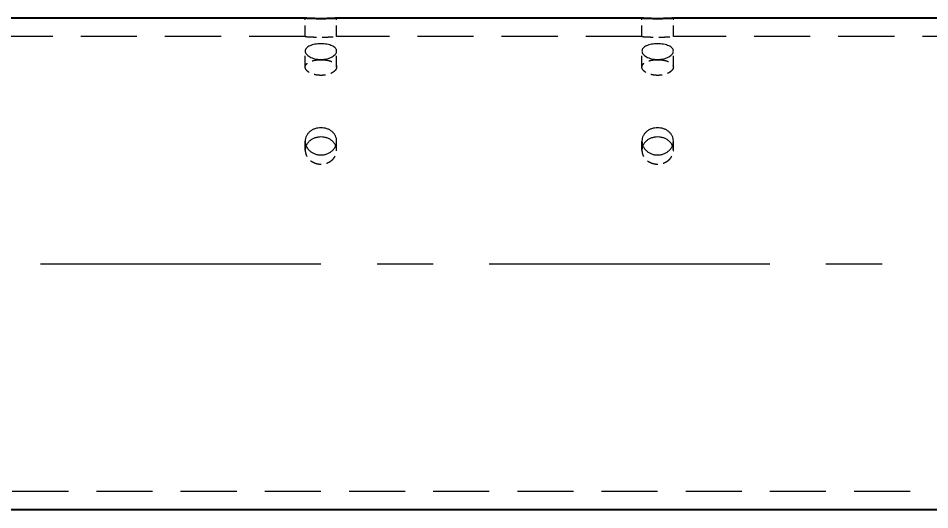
# Model space of a CAD drawing. Header units: millimetres. Extents: x -46397 to 283259, y -8690 to 23983.
# Drawn here: x 254576.2 to 254982.4, y 1707.8 to 1926.9 of the extents above; entities that cross this region are included whole.
import ezdxf

# ---------------------------------------------------------------- set-up
doc = ezdxf.new("R2010")
doc.units = ezdxf.units.MM
doc.linetypes.add('CENTER', pattern=[2, 1.25, -0.25, 0.25, -0.25])
doc.linetypes.add('HIDDENX2', pattern=[0.75, 0.5, -0.25])
doc.layers.get('Defpoints').update_dxf_attribs({"lineweight": 0})
for name, color, linetype, lineweight in [('DUONGCHINH', 7, 'Continuous', 25), ('DUONGTAM', 1, 'CENTER', 0), ('PHANTOM 2', 8, 'Continuous', 0)]:
    doc.layers.add(name, color=color, linetype=linetype, lineweight=lineweight)
doc.styles.add('GHI CHÚ 1', font='isocp_IV25.ttf', dxfattribs={"width": 0.8})
doc.dimstyles.new('1-30SCALE', dxfattribs={"dimtxt": 75, "dimasz": 75, "dimexe": 37.5, "dimexo": 30, "dimgap": 30, "dimtad": 1, "dimtoh": 1, "dimdec": 0, "dimdsep": 46, "dimtxsty": 'GHI CHÚ 1', "dimcen": 0.09, "dimclrd": 256, "dimclre": 256, "dimclrt": 2, "dimadec": 0, "dimazin": 0, "dimtfac": 1, "dimtdec": 0, "dimtofl": 0, "dimtmove": 0, "dimatfit": 3, "dimfxl": 1, "dimlwd": 0, "dimlwe": 0, "dimarcsym": 0})

# ---------------------------------------------------------------- blocks, each defined once
blk = doc.blocks.new('*D1325')
at = {"layer": 'Defpoints', "color": 0, "transparency": 16777216}
for p in [(256361.11, 2204.31), (251711.11, 1912.08, -1.5), (256361.11, 1872.05, -1.5)]:
    blk.add_point(p, dxfattribs=at)
at = {"layer": 'PHANTOM 2', "linetype": 'Continuous', "lineweight": 0, "transparency": 16777216}
for p, q in [((251711.11, 1932.08), (251711.11, 2224.31)), ((256361.11, 1892.05), (256361.11, 2224.31)), ((251756.11, 2204.31), (256316.11, 2204.31))]:
    blk.add_line(p, q, dxfattribs=at)
at = {"layer": 'PHANTOM 2', "transparency": 16777216}
for points in [[(251756.11, 2211.81), (251756.11, 2196.81), (251711.11, 2204.31)], [(256316.11, 2211.81), (256316.11, 2196.81), (256361.11, 2204.31)]]:
    blk.add_solid(points, dxfattribs=at)
at = {"layer": 'PHANTOM 2', "color": 2, "transparency": 16777216, "insert": (254036.11, 2250.44), "char_height": 50, "attachment_point": 5, "style": 'GHI CHÚ 1'}
blk.add_mtext('P150x31=4650', dxfattribs=at)

msp = doc.modelspace()

# ---------------------------------------------------------------- linework, layer by layer
at = {"color": 1, "linetype": 'HIDDENX2', "lineweight": 0, "ltscale": 10, "extrusion": (2.28848e-17, 1, 0)}
for p, q in [((254704.11, 1918.72, -1.5), (254704.11, 1926.9, -1.5)), ((254718.11, 1918.72, -1.5), (254718.11, 1926.9, -1.5)), ((254854.11, 1918.72, -1.5), (254854.11, 1926.9, -1.5)), ((254868.11, 1918.72, -1.5), (254868.11, 1926.9, -1.5)), ((254704.11, 1905.14, -1.5), (254704.11, 1912.23, -1.5)), ((254718.11, 1905.14, -1.5), (254718.11, 1912.23, -1.5)), ((254854.11, 1905.14, -1.5), (254854.11, 1912.23, -1.5)), ((254868.11, 1905.14, -1.5), (254868.11, 1912.23, -1.5)), ((254704.11, 1868.04, -1.5), (254704.11, 1872.13, -1.5)), ((254718.11, 1868.04, -1.5), (254718.11, 1872.13, -1.5)), ((254854.11, 1868.04, -1.5), (254854.11, 1872.13, -1.5)), ((254868.11, 1868.04, -1.5), (254868.11, 1872.13, -1.5))]:
    msp.add_line(p, q, dxfattribs=at)
at = {"color": 1, "linetype": 'HIDDENX2', "lineweight": 0, "ltscale": 50, "extrusion": (2.28848e-17, 1, 0)}
for p, q in [((254704.11, 1918.72, -1.5), (254568.11, 1918.72, -1.5)), ((254854.11, 1918.72, -1.5), (254718.11, 1918.72, -1.5)), ((255004.11, 1918.72, -1.5), (254868.11, 1918.72, -1.5)), ((256511.11, 1715.98, -1.5), (251719.11, 1715.98, -1.5))]:
    msp.add_line(p, q, dxfattribs=at)
at = {"color": 1, "linetype": 'HIDDENX2', "lineweight": 0, "ltscale": 10}
for points, knots in [([(254704.11, 1918.72, -1.5), (254704.11, 1918.72, -1.5), (254704.16, 1918.72, -1.5), (254704.33, 1918.71, -1.5), (254704.47, 1918.7, -1.5), (254704.83, 1918.68, -1.5), (254705.05, 1918.66, -1.5), (254705.56, 1918.63, -1.5), (254705.85, 1918.62, -1.5), (254706.48, 1918.59, -1.5), (254706.83, 1918.57, -1.5), (254707.59, 1918.54, -1.5), (254708, 1918.53, -1.5), (254708.87, 1918.51, -1.5), (254709.32, 1918.5, -1.5), (254710.22, 1918.49, -1.5), (254710.67, 1918.48, -1.5), (254711.55, 1918.48, -1.5), (254712.01, 1918.49, -1.5), (254712.91, 1918.5, -1.5), (254713.36, 1918.51, -1.5), (254714.22, 1918.53, -1.5), (254714.64, 1918.54, -1.5), (254715.4, 1918.57, -1.5), (254715.75, 1918.59, -1.5), (254716.37, 1918.62, -1.5), (254716.67, 1918.63, -1.5), (254717.18, 1918.66, -1.5), (254717.4, 1918.68, -1.5), (254717.76, 1918.7, -1.5), (254717.89, 1918.71, -1.5), (254718.07, 1918.72, -1.5), (254718.11, 1918.72, -1.5), (254718.11, 1918.72, -1.5)], [10.55083, 10.55083, 10.55083, 10.55083, 11.869683, 11.869683, 13.188536, 13.188536, 14.507389, 14.507389, 15.826243, 15.826243, 17.145097, 17.145097, 18.463951, 18.463951, 19.782805, 19.782805, 21.10166, 21.10166, 22.420514, 22.420514, 23.739368, 23.739368, 25.058222, 25.058222, 26.377077, 26.377077, 27.69593, 27.69593, 29.014783, 29.014783, 30.333636, 30.333636, 31.652489, 31.652489, 31.652489, 31.652489]), ([(254854.11, 1918.72, -1.5), (254854.11, 1918.72, -1.5), (254854.16, 1918.72, -1.5), (254854.33, 1918.71, -1.5), (254854.47, 1918.7, -1.5), (254854.83, 1918.68, -1.5), (254855.05, 1918.66, -1.5), (254855.56, 1918.63, -1.5), (254855.85, 1918.62, -1.5), (254856.48, 1918.59, -1.5), (254856.83, 1918.57, -1.5), (254857.59, 1918.54, -1.5), (254858, 1918.53, -1.5), (254858.87, 1918.51, -1.5), (254859.32, 1918.5, -1.5), (254860.22, 1918.49, -1.5), (254860.67, 1918.48, -1.5), (254861.55, 1918.48, -1.5), (254862.01, 1918.49, -1.5), (254862.91, 1918.5, -1.5), (254863.36, 1918.51, -1.5), (254864.22, 1918.53, -1.5), (254864.64, 1918.54, -1.5), (254865.4, 1918.57, -1.5), (254865.75, 1918.59, -1.5), (254866.37, 1918.62, -1.5), (254866.67, 1918.63, -1.5), (254867.18, 1918.66, -1.5), (254867.4, 1918.68, -1.5), (254867.76, 1918.7, -1.5), (254867.89, 1918.71, -1.5), (254868.07, 1918.72, -1.5), (254868.11, 1918.72, -1.5), (254868.11, 1918.72, -1.5)], [10.55083, 10.55083, 10.55083, 10.55083, 11.869683, 11.869683, 13.188536, 13.188536, 14.507389, 14.507389, 15.826243, 15.826243, 17.145097, 17.145097, 18.463951, 18.463951, 19.782805, 19.782805, 21.10166, 21.10166, 22.420514, 22.420514, 23.739368, 23.739368, 25.058222, 25.058222, 26.377077, 26.377077, 27.69593, 27.69593, 29.014783, 29.014783, 30.333636, 30.333636, 31.652489, 31.652489, 31.652489, 31.652489]), ([(254711.11, 1908.43, -1.5), (254710.67, 1908.43, -1.5), (254710.22, 1908.42, -1.5), (254709.32, 1908.34, -1.5), (254708.87, 1908.28, -1.5), (254708, 1908.12, -1.5), (254707.59, 1908.02, -1.5), (254706.83, 1907.79, -1.5), (254706.48, 1907.66, -1.5), (254705.85, 1907.37, -1.5), (254705.56, 1907.21, -1.5), (254705.05, 1906.85, -1.5), (254704.83, 1906.66, -1.5), (254704.47, 1906.25, -1.5), (254704.33, 1906.03, -1.5), (254704.16, 1905.59, -1.5), (254704.11, 1905.36, -1.5), (254704.11, 1904.92, -1.5), (254704.16, 1904.69, -1.5), (254704.33, 1904.23, -1.5), (254704.47, 1904, -1.5), (254704.83, 1903.55, -1.5), (254705.05, 1903.33, -1.5), (254705.56, 1902.92, -1.5), (254705.85, 1902.73, -1.5), (254706.48, 1902.4, -1.5), (254706.83, 1902.24, -1.5), (254707.59, 1901.95, -1.5), (254708, 1901.83, -1.5), (254708.87, 1901.63, -1.5), (254709.32, 1901.56, -1.5), (254710.22, 1901.46, -1.5), (254710.67, 1901.43, -1.5), (254711.55, 1901.43, -1.5), (254712.01, 1901.46, -1.5), (254712.91, 1901.56, -1.5), (254713.36, 1901.63, -1.5), (254714.22, 1901.83, -1.5), (254714.64, 1901.95, -1.5), (254715.4, 1902.24, -1.5), (254715.75, 1902.4, -1.5), (254716.37, 1902.73, -1.5), (254716.67, 1902.92, -1.5), (254717.18, 1903.33, -1.5), (254717.4, 1903.55, -1.5), (254717.76, 1904, -1.5), (254717.89, 1904.23, -1.5), (254718.07, 1904.69, -1.5), (254718.11, 1904.92, -1.5), (254718.11, 1905.36, -1.5), (254718.07, 1905.59, -1.5), (254717.89, 1906.03, -1.5), (254717.76, 1906.25, -1.5), (254717.4, 1906.66, -1.5), (254717.18, 1906.85, -1.5), (254716.67, 1907.21, -1.5), (254716.37, 1907.37, -1.5), (254715.75, 1907.66, -1.5), (254715.4, 1907.79, -1.5), (254714.64, 1908.02, -1.5), (254714.22, 1908.12, -1.5), (254713.36, 1908.28, -1.5), (254712.91, 1908.34, -1.5), (254712.01, 1908.42, -1.5), (254711.55, 1908.43, -1.5), (254711.11, 1908.43, -1.5)], [0, 0, 0, 0, 1.318854, 1.318854, 2.637708, 2.637708, 3.956563, 3.956563, 5.275417, 5.275417, 6.59427, 6.59427, 7.913123, 7.913123, 9.231977, 9.231977, 10.55083, 10.55083, 11.869683, 11.869683, 13.188536, 13.188536, 14.507389, 14.507389, 15.826243, 15.826243, 17.145097, 17.145097, 18.463951, 18.463951, 19.782805, 19.782805, 21.10166, 21.10166, 22.420514, 22.420514, 23.739368, 23.739368, 25.058222, 25.058222, 26.377077, 26.377077, 27.69593, 27.69593, 29.014783, 29.014783, 30.333636, 30.333636, 31.652489, 31.652489, 32.971343, 32.971343, 34.290196, 34.290196, 35.609049, 35.609049, 36.927902, 36.927902, 38.246757, 38.246757, 39.565611, 39.565611, 40.884465, 40.884465, 42.203319, 42.203319, 42.203319, 42.203319]), ([(254861.11, 1908.43, -1.5), (254860.67, 1908.43, -1.5), (254860.22, 1908.42, -1.5), (254859.32, 1908.34, -1.5), (254858.87, 1908.28, -1.5), (254858, 1908.12, -1.5), (254857.59, 1908.02, -1.5), (254856.83, 1907.79, -1.5), (254856.48, 1907.66, -1.5), (254855.85, 1907.37, -1.5), (254855.56, 1907.21, -1.5), (254855.05, 1906.85, -1.5), (254854.83, 1906.66, -1.5), (254854.47, 1906.25, -1.5), (254854.33, 1906.03, -1.5), (254854.16, 1905.59, -1.5), (254854.11, 1905.36, -1.5), (254854.11, 1904.92, -1.5), (254854.16, 1904.69, -1.5), (254854.33, 1904.23, -1.5), (254854.47, 1904, -1.5), (254854.83, 1903.55, -1.5), (254855.05, 1903.33, -1.5), (254855.56, 1902.92, -1.5), (254855.85, 1902.73, -1.5), (254856.48, 1902.4, -1.5), (254856.83, 1902.24, -1.5), (254857.59, 1901.95, -1.5), (254858, 1901.83, -1.5), (254858.87, 1901.63, -1.5), (254859.32, 1901.56, -1.5), (254860.22, 1901.46, -1.5), (254860.67, 1901.43, -1.5), (254861.55, 1901.43, -1.5), (254862.01, 1901.46, -1.5), (254862.91, 1901.56, -1.5), (254863.36, 1901.63, -1.5), (254864.22, 1901.83, -1.5), (254864.64, 1901.95, -1.5), (254865.4, 1902.24, -1.5), (254865.75, 1902.4, -1.5), (254866.37, 1902.73, -1.5), (254866.67, 1902.92, -1.5), (254867.18, 1903.33, -1.5), (254867.4, 1903.55, -1.5), (254867.76, 1904, -1.5), (254867.89, 1904.23, -1.5), (254868.07, 1904.69, -1.5), (254868.11, 1904.92, -1.5), (254868.11, 1905.36, -1.5), (254868.07, 1905.59, -1.5), (254867.89, 1906.03, -1.5), (254867.76, 1906.25, -1.5), (254867.4, 1906.66, -1.5), (254867.18, 1906.85, -1.5), (254866.67, 1907.21, -1.5), (254866.37, 1907.37, -1.5), (254865.75, 1907.66, -1.5), (254865.4, 1907.79, -1.5), (254864.64, 1908.02, -1.5), (254864.22, 1908.12, -1.5), (254863.36, 1908.28, -1.5), (254862.91, 1908.34, -1.5), (254862.01, 1908.42, -1.5), (254861.55, 1908.43, -1.5), (254861.11, 1908.43, -1.5)], [0, 0, 0, 0, 1.318854, 1.318854, 2.637708, 2.637708, 3.956563, 3.956563, 5.275417, 5.275417, 6.59427, 6.59427, 7.913123, 7.913123, 9.231977, 9.231977, 10.55083, 10.55083, 11.869683, 11.869683, 13.188536, 13.188536, 14.507389, 14.507389, 15.826243, 15.826243, 17.145097, 17.145097, 18.463951, 18.463951, 19.782805, 19.782805, 21.10166, 21.10166, 22.420514, 22.420514, 23.739368, 23.739368, 25.058222, 25.058222, 26.377077, 26.377077, 27.69593, 27.69593, 29.014783, 29.014783, 30.333636, 30.333636, 31.652489, 31.652489, 32.971343, 32.971343, 34.290196, 34.290196, 35.609049, 35.609049, 36.927902, 36.927902, 38.246757, 38.246757, 39.565611, 39.565611, 40.884465, 40.884465, 42.203319, 42.203319, 42.203319, 42.203319]), ([(254704.52, 1870.07, -1.5), (254704.41, 1869.79, -1.5), (254704.31, 1869.49, -1.5), (254704.16, 1868.81, -1.5), (254704.11, 1868.42, -1.5), (254704.11, 1867.66, -1.5), (254704.16, 1867.26, -1.5), (254704.33, 1866.47, -1.5), (254704.47, 1866.08, -1.5), (254704.83, 1865.32, -1.5), (254705.05, 1864.96, -1.5), (254705.56, 1864.28, -1.5), (254705.85, 1863.97, -1.5), (254706.48, 1863.42, -1.5), (254706.83, 1863.16, -1.5), (254707.59, 1862.7, -1.5), (254708, 1862.5, -1.5), (254708.87, 1862.17, -1.5), (254709.32, 1862.05, -1.5), (254710.22, 1861.89, -1.5), (254710.67, 1861.86, -1.5), (254711.55, 1861.86, -1.5), (254712.01, 1861.89, -1.5), (254712.91, 1862.05, -1.5), (254713.36, 1862.17, -1.5), (254714.22, 1862.5, -1.5), (254714.64, 1862.7, -1.5), (254715.4, 1863.16, -1.5), (254715.75, 1863.42, -1.5), (254716.37, 1863.97, -1.5), (254716.67, 1864.28, -1.5), (254717.18, 1864.96, -1.5), (254717.4, 1865.32, -1.5), (254717.76, 1866.08, -1.5), (254717.89, 1866.47, -1.5), (254718.07, 1867.26, -1.5), (254718.11, 1867.66, -1.5), (254718.11, 1868.42, -1.5), (254718.07, 1868.81, -1.5), (254717.92, 1869.49, -1.5), (254717.82, 1869.79, -1.5), (254717.7, 1870.07, -1.5)], [8.233495, 8.233495, 8.233495, 8.233495, 9.231977, 9.231977, 10.55083, 10.55083, 11.869683, 11.869683, 13.188536, 13.188536, 14.507389, 14.507389, 15.826243, 15.826243, 17.145097, 17.145097, 18.463951, 18.463951, 19.782805, 19.782805, 21.10166, 21.10166, 22.420514, 22.420514, 23.739368, 23.739368, 25.058222, 25.058222, 26.377077, 26.377077, 27.69593, 27.69593, 29.014783, 29.014783, 30.333636, 30.333636, 31.652489, 31.652489, 32.971343, 32.971343, 33.969824, 33.969824, 33.969824, 33.969824]), ([(254854.52, 1870.07, -1.5), (254854.41, 1869.79, -1.5), (254854.31, 1869.49, -1.5), (254854.16, 1868.81, -1.5), (254854.11, 1868.42, -1.5), (254854.11, 1867.66, -1.5), (254854.16, 1867.26, -1.5), (254854.33, 1866.47, -1.5), (254854.47, 1866.08, -1.5), (254854.83, 1865.32, -1.5), (254855.05, 1864.96, -1.5), (254855.56, 1864.28, -1.5), (254855.85, 1863.97, -1.5), (254856.48, 1863.42, -1.5), (254856.83, 1863.16, -1.5), (254857.59, 1862.7, -1.5), (254858, 1862.5, -1.5), (254858.87, 1862.17, -1.5), (254859.32, 1862.05, -1.5), (254860.22, 1861.89, -1.5), (254860.67, 1861.86, -1.5), (254861.55, 1861.86, -1.5), (254862.01, 1861.89, -1.5), (254862.91, 1862.05, -1.5), (254863.36, 1862.17, -1.5), (254864.22, 1862.5, -1.5), (254864.64, 1862.7, -1.5), (254865.4, 1863.16, -1.5), (254865.75, 1863.42, -1.5), (254866.37, 1863.97, -1.5), (254866.67, 1864.28, -1.5), (254867.18, 1864.96, -1.5), (254867.4, 1865.32, -1.5), (254867.76, 1866.08, -1.5), (254867.89, 1866.47, -1.5), (254868.07, 1867.26, -1.5), (254868.11, 1867.66, -1.5), (254868.11, 1868.42, -1.5), (254868.07, 1868.81, -1.5), (254867.92, 1869.49, -1.5), (254867.82, 1869.79, -1.5), (254867.7, 1870.07, -1.5)], [8.233495, 8.233495, 8.233495, 8.233495, 9.231977, 9.231977, 10.55083, 10.55083, 11.869683, 11.869683, 13.188536, 13.188536, 14.507389, 14.507389, 15.826243, 15.826243, 17.145097, 17.145097, 18.463951, 18.463951, 19.782805, 19.782805, 21.10166, 21.10166, 22.420514, 22.420514, 23.739368, 23.739368, 25.058222, 25.058222, 26.377077, 26.377077, 27.69593, 27.69593, 29.014783, 29.014783, 30.333636, 30.333636, 31.652489, 31.652489, 32.971343, 32.971343, 33.969824, 33.969824, 33.969824, 33.969824])]:
    msp.add_open_spline(points, degree=3, knots=knots, dxfattribs=at)
at = {"color": 2, "linetype": 'Continuous', "lineweight": 0, "ltscale": 10}
for points, knots in [([(254711.11, 1915.53, -1.5), (254711.55, 1915.53, -1.5), (254712.01, 1915.51, -1.5), (254712.91, 1915.44, -1.5), (254713.36, 1915.38, -1.5), (254714.22, 1915.22, -1.5), (254714.64, 1915.11, -1.5), (254715.4, 1914.88, -1.5), (254715.75, 1914.75, -1.5), (254716.37, 1914.46, -1.5), (254716.67, 1914.3, -1.5), (254717.18, 1913.94, -1.5), (254717.4, 1913.74, -1.5), (254717.76, 1913.33, -1.5), (254717.89, 1913.11, -1.5), (254718.07, 1912.67, -1.5), (254718.11, 1912.45, -1.5), (254718.11, 1912.01, -1.5), (254718.07, 1911.78, -1.5), (254717.89, 1911.32, -1.5), (254717.76, 1911.08, -1.5), (254717.4, 1910.63, -1.5), (254717.18, 1910.42, -1.5), (254716.67, 1910.01, -1.5), (254716.37, 1909.82, -1.5), (254715.75, 1909.49, -1.5), (254715.4, 1909.33, -1.5), (254714.64, 1909.05, -1.5), (254714.22, 1908.93, -1.5), (254713.36, 1908.73, -1.5), (254712.91, 1908.65, -1.5), (254712.01, 1908.56, -1.5), (254711.55, 1908.53, -1.5), (254710.67, 1908.53, -1.5), (254710.22, 1908.56, -1.5), (254709.32, 1908.65, -1.5), (254708.87, 1908.73, -1.5), (254708, 1908.93, -1.5), (254707.59, 1909.05, -1.5), (254706.83, 1909.33, -1.5), (254706.48, 1909.49, -1.5), (254705.85, 1909.82, -1.5), (254705.56, 1910.01, -1.5), (254705.05, 1910.42, -1.5), (254704.83, 1910.63, -1.5), (254704.47, 1911.08, -1.5), (254704.33, 1911.32, -1.5), (254704.16, 1911.78, -1.5), (254704.11, 1912.01, -1.5), (254704.11, 1912.45, -1.5), (254704.16, 1912.67, -1.5), (254704.33, 1913.11, -1.5), (254704.47, 1913.33, -1.5), (254704.83, 1913.74, -1.5), (254705.05, 1913.94, -1.5), (254705.56, 1914.3, -1.5), (254705.85, 1914.46, -1.5), (254706.48, 1914.75, -1.5), (254706.83, 1914.88, -1.5), (254707.59, 1915.11, -1.5), (254708, 1915.22, -1.5), (254708.87, 1915.38, -1.5), (254709.32, 1915.44, -1.5), (254710.22, 1915.51, -1.5), (254710.67, 1915.53, -1.5), (254711.11, 1915.53, -1.5)], [0, 0, 0, 0, 1.318789, 1.318789, 2.637578, 2.637578, 3.956368, 3.956368, 5.275157, 5.275157, 6.593945, 6.593945, 7.912734, 7.912734, 9.231522, 9.231522, 10.550311, 10.550311, 11.869099, 11.869099, 13.187888, 13.187888, 14.506676, 14.506676, 15.825465, 15.825465, 17.144254, 17.144254, 18.463043, 18.463043, 19.781833, 19.781833, 21.100622, 21.100622, 22.419411, 22.419411, 23.7382, 23.7382, 25.05699, 25.05699, 26.375779, 26.375779, 27.694567, 27.694567, 29.013356, 29.013356, 30.332144, 30.332144, 31.650933, 31.650933, 32.969721, 32.969721, 34.28851, 34.28851, 35.607298, 35.607298, 36.926087, 36.926087, 38.244876, 38.244876, 39.563665, 39.563665, 40.882454, 40.882454, 42.201244, 42.201244, 42.201244, 42.201244]), ([(254861.11, 1915.53, -1.5), (254861.55, 1915.53, -1.5), (254862.01, 1915.51, -1.5), (254862.91, 1915.44, -1.5), (254863.36, 1915.38, -1.5), (254864.22, 1915.22, -1.5), (254864.64, 1915.11, -1.5), (254865.4, 1914.88, -1.5), (254865.75, 1914.75, -1.5), (254866.37, 1914.46, -1.5), (254866.67, 1914.3, -1.5), (254867.18, 1913.94, -1.5), (254867.4, 1913.74, -1.5), (254867.76, 1913.33, -1.5), (254867.89, 1913.11, -1.5), (254868.07, 1912.67, -1.5), (254868.11, 1912.45, -1.5), (254868.11, 1912.01, -1.5), (254868.07, 1911.78, -1.5), (254867.89, 1911.32, -1.5), (254867.76, 1911.08, -1.5), (254867.4, 1910.63, -1.5), (254867.18, 1910.42, -1.5), (254866.67, 1910.01, -1.5), (254866.37, 1909.82, -1.5), (254865.75, 1909.49, -1.5), (254865.4, 1909.33, -1.5), (254864.64, 1909.05, -1.5), (254864.22, 1908.93, -1.5), (254863.36, 1908.73, -1.5), (254862.91, 1908.65, -1.5), (254862.01, 1908.56, -1.5), (254861.55, 1908.53, -1.5), (254860.67, 1908.53, -1.5), (254860.22, 1908.56, -1.5), (254859.32, 1908.65, -1.5), (254858.87, 1908.73, -1.5), (254858, 1908.93, -1.5), (254857.59, 1909.05, -1.5), (254856.83, 1909.33, -1.5), (254856.48, 1909.49, -1.5), (254855.85, 1909.82, -1.5), (254855.56, 1910.01, -1.5), (254855.05, 1910.42, -1.5), (254854.83, 1910.63, -1.5), (254854.47, 1911.08, -1.5), (254854.33, 1911.32, -1.5), (254854.16, 1911.78, -1.5), (254854.11, 1912.01, -1.5), (254854.11, 1912.45, -1.5), (254854.16, 1912.67, -1.5), (254854.33, 1913.11, -1.5), (254854.47, 1913.33, -1.5), (254854.83, 1913.74, -1.5), (254855.05, 1913.94, -1.5), (254855.56, 1914.3, -1.5), (254855.85, 1914.46, -1.5), (254856.48, 1914.75, -1.5), (254856.83, 1914.88, -1.5), (254857.59, 1915.11, -1.5), (254858, 1915.22, -1.5), (254858.87, 1915.38, -1.5), (254859.32, 1915.44, -1.5), (254860.22, 1915.51, -1.5), (254860.67, 1915.53, -1.5), (254861.11, 1915.53, -1.5)], [0, 0, 0, 0, 1.318789, 1.318789, 2.637578, 2.637578, 3.956368, 3.956368, 5.275157, 5.275157, 6.593945, 6.593945, 7.912734, 7.912734, 9.231522, 9.231522, 10.550311, 10.550311, 11.869099, 11.869099, 13.187888, 13.187888, 14.506676, 14.506676, 15.825465, 15.825465, 17.144254, 17.144254, 18.463043, 18.463043, 19.781833, 19.781833, 21.100622, 21.100622, 22.419411, 22.419411, 23.7382, 23.7382, 25.05699, 25.05699, 26.375779, 26.375779, 27.694567, 27.694567, 29.013356, 29.013356, 30.332144, 30.332144, 31.650933, 31.650933, 32.969721, 32.969721, 34.28851, 34.28851, 35.607298, 35.607298, 36.926087, 36.926087, 38.244876, 38.244876, 39.563665, 39.563665, 40.882454, 40.882454, 42.201244, 42.201244, 42.201244, 42.201244]), ([(254711.11, 1878.08, -1.5), (254711.55, 1878.08, -1.5), (254712.01, 1878.04, -1.5), (254712.91, 1877.9, -1.5), (254713.36, 1877.78, -1.5), (254714.22, 1877.48, -1.5), (254714.64, 1877.3, -1.5), (254715.4, 1876.87, -1.5), (254715.75, 1876.62, -1.5), (254716.37, 1876.1, -1.5), (254716.67, 1875.8, -1.5), (254717.18, 1875.15, -1.5), (254717.4, 1874.8, -1.5), (254717.76, 1874.06, -1.5), (254717.89, 1873.68, -1.5), (254718.07, 1872.9, -1.5), (254718.11, 1872.51, -1.5), (254718.11, 1871.75, -1.5), (254718.07, 1871.35, -1.5), (254717.89, 1870.56, -1.5), (254717.76, 1870.17, -1.5), (254717.4, 1869.41, -1.5), (254717.18, 1869.05, -1.5), (254716.67, 1868.37, -1.5), (254716.37, 1868.06, -1.5), (254715.75, 1867.51, -1.5), (254715.4, 1867.25, -1.5), (254714.64, 1866.79, -1.5), (254714.22, 1866.59, -1.5), (254713.36, 1866.27, -1.5), (254712.91, 1866.15, -1.5), (254712.01, 1865.99, -1.5), (254711.55, 1865.96, -1.5), (254710.67, 1865.96, -1.5), (254710.22, 1865.99, -1.5), (254709.32, 1866.15, -1.5), (254708.87, 1866.27, -1.5), (254708, 1866.59, -1.5), (254707.59, 1866.79, -1.5), (254706.83, 1867.25, -1.5), (254706.48, 1867.51, -1.5), (254705.85, 1868.06, -1.5), (254705.56, 1868.37, -1.5), (254705.05, 1869.05, -1.5), (254704.83, 1869.41, -1.5), (254704.47, 1870.17, -1.5), (254704.33, 1870.56, -1.5), (254704.16, 1871.35, -1.5), (254704.11, 1871.75, -1.5), (254704.11, 1872.51, -1.5), (254704.16, 1872.9, -1.5), (254704.33, 1873.68, -1.5), (254704.47, 1874.06, -1.5), (254704.83, 1874.8, -1.5), (254705.05, 1875.15, -1.5), (254705.56, 1875.8, -1.5), (254705.85, 1876.1, -1.5), (254706.48, 1876.62, -1.5), (254706.83, 1876.87, -1.5), (254707.59, 1877.3, -1.5), (254708, 1877.48, -1.5), (254708.87, 1877.78, -1.5), (254709.32, 1877.9, -1.5), (254710.22, 1878.04, -1.5), (254710.67, 1878.08, -1.5), (254711.11, 1878.08, -1.5)], [0, 0, 0, 0, 1.318789, 1.318789, 2.637578, 2.637578, 3.956368, 3.956368, 5.275157, 5.275157, 6.593945, 6.593945, 7.912734, 7.912734, 9.231522, 9.231522, 10.550311, 10.550311, 11.869099, 11.869099, 13.187888, 13.187888, 14.506676, 14.506676, 15.825465, 15.825465, 17.144254, 17.144254, 18.463043, 18.463043, 19.781833, 19.781833, 21.100622, 21.100622, 22.419411, 22.419411, 23.7382, 23.7382, 25.05699, 25.05699, 26.375779, 26.375779, 27.694567, 27.694567, 29.013356, 29.013356, 30.332144, 30.332144, 31.650933, 31.650933, 32.969721, 32.969721, 34.28851, 34.28851, 35.607298, 35.607298, 36.926087, 36.926087, 38.244876, 38.244876, 39.563665, 39.563665, 40.882454, 40.882454, 42.201244, 42.201244, 42.201244, 42.201244]), ([(254861.11, 1878.08, -1.5), (254861.55, 1878.08, -1.5), (254862.01, 1878.04, -1.5), (254862.91, 1877.9, -1.5), (254863.36, 1877.78, -1.5), (254864.22, 1877.48, -1.5), (254864.64, 1877.3, -1.5), (254865.4, 1876.87, -1.5), (254865.75, 1876.62, -1.5), (254866.37, 1876.1, -1.5), (254866.67, 1875.8, -1.5), (254867.18, 1875.15, -1.5), (254867.4, 1874.8, -1.5), (254867.76, 1874.06, -1.5), (254867.89, 1873.68, -1.5), (254868.07, 1872.9, -1.5), (254868.11, 1872.51, -1.5), (254868.11, 1871.75, -1.5), (254868.07, 1871.35, -1.5), (254867.89, 1870.56, -1.5), (254867.76, 1870.17, -1.5), (254867.4, 1869.41, -1.5), (254867.18, 1869.05, -1.5), (254866.67, 1868.37, -1.5), (254866.37, 1868.06, -1.5), (254865.75, 1867.51, -1.5), (254865.4, 1867.25, -1.5), (254864.64, 1866.79, -1.5), (254864.22, 1866.59, -1.5), (254863.36, 1866.27, -1.5), (254862.91, 1866.15, -1.5), (254862.01, 1865.99, -1.5), (254861.55, 1865.96, -1.5), (254860.67, 1865.96, -1.5), (254860.22, 1865.99, -1.5), (254859.32, 1866.15, -1.5), (254858.87, 1866.27, -1.5), (254858, 1866.59, -1.5), (254857.59, 1866.79, -1.5), (254856.83, 1867.25, -1.5), (254856.48, 1867.51, -1.5), (254855.85, 1868.06, -1.5), (254855.56, 1868.37, -1.5), (254855.05, 1869.05, -1.5), (254854.83, 1869.41, -1.5), (254854.47, 1870.17, -1.5), (254854.33, 1870.56, -1.5), (254854.16, 1871.35, -1.5), (254854.11, 1871.75, -1.5), (254854.11, 1872.51, -1.5), (254854.16, 1872.9, -1.5), (254854.33, 1873.68, -1.5), (254854.47, 1874.06, -1.5), (254854.83, 1874.8, -1.5), (254855.05, 1875.15, -1.5), (254855.56, 1875.8, -1.5), (254855.85, 1876.1, -1.5), (254856.48, 1876.62, -1.5), (254856.83, 1876.87, -1.5), (254857.59, 1877.3, -1.5), (254858, 1877.48, -1.5), (254858.87, 1877.78, -1.5), (254859.32, 1877.9, -1.5), (254860.22, 1878.04, -1.5), (254860.67, 1878.08, -1.5), (254861.11, 1878.08, -1.5)], [0, 0, 0, 0, 1.318789, 1.318789, 2.637578, 2.637578, 3.956368, 3.956368, 5.275157, 5.275157, 6.593945, 6.593945, 7.912734, 7.912734, 9.231522, 9.231522, 10.550311, 10.550311, 11.869099, 11.869099, 13.187888, 13.187888, 14.506676, 14.506676, 15.825465, 15.825465, 17.144254, 17.144254, 18.463043, 18.463043, 19.781833, 19.781833, 21.100622, 21.100622, 22.419411, 22.419411, 23.7382, 23.7382, 25.05699, 25.05699, 26.375779, 26.375779, 27.694567, 27.694567, 29.013356, 29.013356, 30.332144, 30.332144, 31.650933, 31.650933, 32.969721, 32.969721, 34.28851, 34.28851, 35.607298, 35.607298, 36.926087, 36.926087, 38.244876, 38.244876, 39.563665, 39.563665, 40.882454, 40.882454, 42.201244, 42.201244, 42.201244, 42.201244]), ([(254711.11, 1873.98, -1.5), (254710.67, 1873.98, -1.5), (254710.22, 1873.95, -1.5), (254709.32, 1873.8, -1.5), (254708.87, 1873.69, -1.5), (254708, 1873.39, -1.5), (254707.59, 1873.2, -1.5), (254706.83, 1872.77, -1.5), (254706.48, 1872.53, -1.5), (254705.85, 1872, -1.5), (254705.56, 1871.71, -1.5), (254705.05, 1871.06, -1.5), (254704.83, 1870.71, -1.5), (254704.6, 1870.25, -1.5), (254704.56, 1870.16, -1.5), (254704.52, 1870.07, -1.5)], [0, 0, 0, 0, 1.318854, 1.318854, 2.637708, 2.637708, 3.956563, 3.956563, 5.275417, 5.275417, 6.59427, 6.59427, 7.913123, 7.913123, 8.233495, 8.233495, 8.233495, 8.233495]), ([(254717.7, 1870.07, -1.5), (254717.67, 1870.16, -1.5), (254717.62, 1870.25, -1.5), (254717.4, 1870.71, -1.5), (254717.18, 1871.06, -1.5), (254716.67, 1871.71, -1.5), (254716.37, 1872, -1.5), (254715.75, 1872.53, -1.5), (254715.4, 1872.77, -1.5), (254714.64, 1873.2, -1.5), (254714.22, 1873.39, -1.5), (254713.36, 1873.69, -1.5), (254712.91, 1873.8, -1.5), (254712.01, 1873.95, -1.5), (254711.55, 1873.98, -1.5), (254711.11, 1873.98, -1.5)], [33.969824, 33.969824, 33.969824, 33.969824, 34.290196, 34.290196, 35.609049, 35.609049, 36.927902, 36.927902, 38.246757, 38.246757, 39.565611, 39.565611, 40.884465, 40.884465, 42.203319, 42.203319, 42.203319, 42.203319]), ([(254861.11, 1873.98, -1.5), (254860.67, 1873.98, -1.5), (254860.22, 1873.95, -1.5), (254859.32, 1873.8, -1.5), (254858.87, 1873.69, -1.5), (254858, 1873.39, -1.5), (254857.59, 1873.2, -1.5), (254856.83, 1872.77, -1.5), (254856.48, 1872.53, -1.5), (254855.85, 1872, -1.5), (254855.56, 1871.71, -1.5), (254855.05, 1871.06, -1.5), (254854.83, 1870.71, -1.5), (254854.6, 1870.25, -1.5), (254854.56, 1870.16, -1.5), (254854.52, 1870.07, -1.5)], [0, 0, 0, 0, 1.318854, 1.318854, 2.637708, 2.637708, 3.956563, 3.956563, 5.275417, 5.275417, 6.59427, 6.59427, 7.913123, 7.913123, 8.233495, 8.233495, 8.233495, 8.233495]), ([(254867.7, 1870.07, -1.5), (254867.67, 1870.16, -1.5), (254867.62, 1870.25, -1.5), (254867.4, 1870.71, -1.5), (254867.18, 1871.06, -1.5), (254866.67, 1871.71, -1.5), (254866.37, 1872, -1.5), (254865.75, 1872.53, -1.5), (254865.4, 1872.77, -1.5), (254864.64, 1873.2, -1.5), (254864.22, 1873.39, -1.5), (254863.36, 1873.69, -1.5), (254862.91, 1873.8, -1.5), (254862.01, 1873.95, -1.5), (254861.55, 1873.98, -1.5), (254861.11, 1873.98, -1.5)], [33.969824, 33.969824, 33.969824, 33.969824, 34.290196, 34.290196, 35.609049, 35.609049, 36.927902, 36.927902, 38.246757, 38.246757, 39.565611, 39.565611, 40.884465, 40.884465, 42.203319, 42.203319, 42.203319, 42.203319])]:
    msp.add_open_spline(points, degree=3, knots=knots, dxfattribs=at)
at = {"layer": 'DUONGCHINH', "extrusion": (2.28848e-17, 1, 0)}
for p, q in [((254704.11, 1926.9, -1.5), (254568.11, 1926.9, -1.5)), ((254854.11, 1926.9, -1.5), (254718.11, 1926.9, -1.5)), ((255004.11, 1926.9, -1.5), (254868.11, 1926.9, -1.5)), ((256511.11, 1707.8, -1.5), (251719.11, 1707.8, -1.5))]:
    msp.add_line(p, q, dxfattribs=at)
at = {"layer": 'DUONGCHINH'}
for points in [[(254718.11, 1926.9, -1.5), (254718.11, 1926.9, -1.5), (254718.07, 1926.9, -1.5), (254717.89, 1926.89, -1.5), (254717.76, 1926.88, -1.5), (254717.4, 1926.86, -1.5), (254717.18, 1926.85, -1.5), (254716.67, 1926.82, -1.5), (254716.37, 1926.81, -1.5), (254715.75, 1926.78, -1.5), (254715.4, 1926.76, -1.5), (254714.64, 1926.74, -1.5), (254714.22, 1926.72, -1.5), (254713.36, 1926.7, -1.5), (254712.91, 1926.69, -1.5), (254712.01, 1926.68, -1.5), (254711.55, 1926.68, -1.5), (254710.67, 1926.68, -1.5), (254710.22, 1926.68, -1.5), (254709.32, 1926.69, -1.5), (254708.87, 1926.7, -1.5), (254708, 1926.72, -1.5), (254707.59, 1926.74, -1.5), (254706.83, 1926.76, -1.5), (254706.48, 1926.78, -1.5), (254705.85, 1926.81, -1.5), (254705.56, 1926.82, -1.5), (254705.05, 1926.85, -1.5), (254704.83, 1926.86, -1.5), (254704.47, 1926.88, -1.5), (254704.33, 1926.89, -1.5), (254704.16, 1926.9, -1.5), (254704.11, 1926.9, -1.5), (254704.11, 1926.9, -1.5)], [(254868.11, 1926.9, -1.5), (254868.11, 1926.9, -1.5), (254868.07, 1926.9, -1.5), (254867.89, 1926.89, -1.5), (254867.76, 1926.88, -1.5), (254867.4, 1926.86, -1.5), (254867.18, 1926.85, -1.5), (254866.67, 1926.82, -1.5), (254866.37, 1926.81, -1.5), (254865.75, 1926.78, -1.5), (254865.4, 1926.76, -1.5), (254864.64, 1926.74, -1.5), (254864.22, 1926.72, -1.5), (254863.36, 1926.7, -1.5), (254862.91, 1926.69, -1.5), (254862.01, 1926.68, -1.5), (254861.55, 1926.68, -1.5), (254860.67, 1926.68, -1.5), (254860.22, 1926.68, -1.5), (254859.32, 1926.69, -1.5), (254858.87, 1926.7, -1.5), (254858, 1926.72, -1.5), (254857.59, 1926.74, -1.5), (254856.83, 1926.76, -1.5), (254856.48, 1926.78, -1.5), (254855.85, 1926.81, -1.5), (254855.56, 1926.82, -1.5), (254855.05, 1926.85, -1.5), (254854.83, 1926.86, -1.5), (254854.47, 1926.88, -1.5), (254854.33, 1926.89, -1.5), (254854.16, 1926.9, -1.5), (254854.11, 1926.9, -1.5), (254854.11, 1926.9, -1.5)]]:
    msp.add_open_spline(points, degree=3, knots=[10.550311, 10.550311, 10.550311, 10.550311, 11.869099, 11.869099, 13.187888, 13.187888, 14.506676, 14.506676, 15.825465, 15.825465, 17.144254, 17.144254, 18.463043, 18.463043, 19.781833, 19.781833, 21.100622, 21.100622, 22.419411, 22.419411, 23.7382, 23.7382, 25.05699, 25.05699, 26.375779, 26.375779, 27.694567, 27.694567, 29.013356, 29.013356, 30.332144, 30.332144, 31.650933, 31.650933, 31.650933, 31.650933], dxfattribs=at)
at = {"layer": 'DUONGTAM', "ltscale": 100, "extrusion": (2.28848e-17, 1, 0)}
msp.add_line((256511.11, 1817.35, -1.5), (251551.11, 1817.35, -1.5), dxfattribs=at)

# ---------------------------------------------------------------- dimensions: what is measured, and where the dimension line sits
at = {"layer": 'PHANTOM 2'}
dim = msp.add_linear_dim(base=(256361.11, 2204.31), p1=(251711.11, 1912.08, -1.5), p2=(256361.11, 1872.05, -1.5), text='P150x31=<>', dimstyle='1-30SCALE', override={"dimtxt": 50, "dimasz": 45, "dimexe": 20, "dimexo": 20, "dimgap": 20, "dimpost": '', "dimtmove": 1}, dxfattribs=at)
dim.commit()
dim.dimension.update_dxf_attribs({"geometry": '*D1325', "text_midpoint": (254036.11, 2250.44)})

doc.saveas('drawing.dxf')
